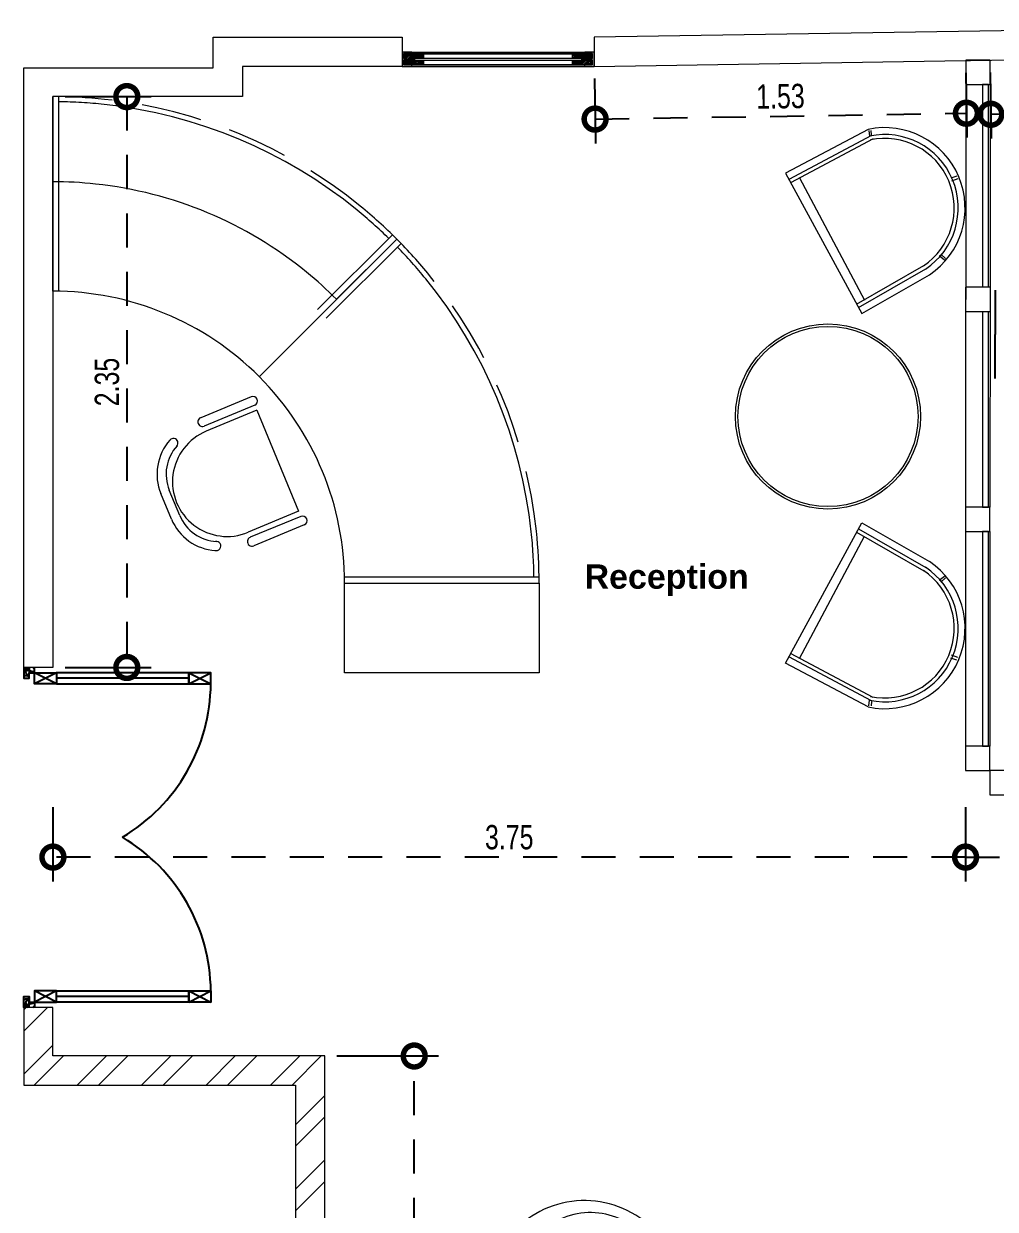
# Model space of a CAD drawing. Header units: metres. Extents: x 0 to 42, y 0 to 29.7.
# Drawn here: x 11.88 to 15.876, y 15.832 to 20.707 of the extents above; entities that cross this region are included whole.
import ezdxf

# ---------------------------------------------------------------- set-up
doc = ezdxf.new("R2010")
doc.units = ezdxf.units.M
doc.header["$MEASUREMENT"] = 0
for name, pattern in [('$ doors$0$$01Col$0$HIDDEN', [0.23, 0.14, -0.09]), ('ACAD_ISO03W100', [30, 12, -18]), ('DASHED2', [0.375, 0.25, -0.125])]:
    doc.linetypes.add(name, pattern=pattern)
for name, color, linetype, lineweight in [('00 FURN', 252, 'Continuous', 5), ('A-AREA-IDEN', 14, 'Continuous', 5), ('A-GLAZ-CURT', 52, 'Continuous', 9), ('A-GLAZ-CWMG', 51, 'Continuous', 9), ('A-WALL', 7, 'Continuous', 13), ('A-Window', 32, 'Continuous', 13), ('Circuits Dimensions', 1, 'Continuous', 5)]:
    doc.layers.add(name, color=color, linetype=linetype, lineweight=lineweight)
doc.layers.add('A-Door', color=152, linetype='Continuous')
doc.styles.add('Arial_B', font='arialbd.ttf', dxfattribs={"height": 103.174603})
doc.styles.add('EN-SCL-DIM', font='swisscl.ttf')
doc.dimstyles.get("Standard").update_dxf_attribs({"dimtxt": 0.1, "dimasz": 0.18, "dimexe": 0.1, "dimexo": 0.05, "dimgap": 0.03, "dimtad": 1, "dimzin": 0, "dimdsep": 46, "dimtxsty": 'EN-SCL-DIM', "dimblk": 'DOTSMALL', "dimcen": 0.09, "dimclrd": 251, "dimclre": 251, "dimclrt": 1, "dimadec": 0, "dimazin": 0, "dimtfac": 1, "dimtofl": 0, "dimtmove": 0, "dimatfit": 3, "dimldrblk": 'DOTSMALL', "dimfxl": 1, "dimtfillclr": 256, "dimtolj": 1, "dimtzin": 0, "dimarcsym": 1})

# ---------------------------------------------------------------- blocks, each defined once
blk = doc.blocks.new('ММГ14')
for p, q in [((-101.1, 1826), (591.3, 1723.6)), ((-126.4, 1784.5), (-132.8, 1741.1)), ((587.7, 1699), (-103.7, 1801.3)), ((-169.4, 1743.9), (-264.5, 1100.9)), ((591.3, 1723.6), (481.6, 981.6)), ((481.6, 981.6), (591.3, 1723.6)), ((-90.7, 1684.3), (571, 1586.4)), ((571, 1586.4), (587.7, 1699)), ((-562.7, 1439.4), (-555.4, 1488.9)), ((-517.4, 1441.6), (-510, 1491)), ((1394.3, 1317.1), (861.5, 789.5)), ((1394.3, 1317.1), (861.5, 789.5)), ((1049.9, 407.7), (1792.9, 510.2)), ((1792.9, 510.2), (1049.9, 407.7)), ((1792.9, 510.2), (1049.9, 407.7)), ((1655.5, 491.2), (1768.3, 506.8)), ((1746.9, -171.4), (1655.5, 491.2)), ((1768.3, 506.8), (1863.8, -185.6)), ((1888.5, -183.2), (1792.9, 510.2)), ((1846.7, -208.1), (1803.3, -214.1)), ((1805.7, -250.7), (1161.8, -339.5)), ((1500, -595.7), (1549.5, -588.9)), ((1497.4, -641), (1546.9, -634.2))]:
    blk.add_line(p, q)
blk.add_circle((0, 0), 550)
for centre, radius, start, end in [((-159.7, 1430.3), 400, 81.584, 171.584), ((-106.6, 1781.5), 20, 81.584, 171.584), ((-213.3, 1447.1), 300, 81.584, 171.584), ((-83.3, 1733.8), 50, 171.584, 261.584), ((223.2, -0.2), 1762.6, 48.3624, 77.9455), ((223.1, -0.4), 1737.8, 48.4173, 77.8906), ((219.4, -7.8), 1630.9, 48.7521, 77.5558), ((-167, 1380.9), 400, 171.584, 261.584), ((-220.6, 1397.7), 300, 171.584, 261.584), ((65.6, 159), 1762.6, 11.4925, 41.0756), ((65.4, 158.9), 1737.8, 11.5474, 41.0207), ((58, 155.2), 1630.9, 11.8822, 40.6859), ((-90.2, 2269.5), 1291.4, 263.986, 279.7748), ((264.8, 47.4), 959.1, 76.9357, 98.1368), ((257.8, 67.3), 941.4, 50.1103, 76.2517), ((133.4, 193), 941.4, 13.1863, 39.3277), ((113.6, 200.1), 959.1, 351.3012, 12.5023), ((2332.1, -176.7), 1291.4, 169.6633, 185.452), ((1492.3, -237.9), 400, 277.8541, 7.8541), ((1796.5, -164.6), 50, 187.8541, 277.8541), ((1844, -188.3), 20, 277.8541, 7.8541), ((1508.5, -291.7), 300, 277.8541, 7.8541), ((1442.8, -244.7), 400, 187.8541, 277.8541), ((1459, -298.5), 300, 187.8541, 277.8541)]:
    blk.add_arc(centre, radius, start, end)
blk = doc.blocks.new('Rectangular Mullion - 50-790904-GROUND')
at = {"layer": 'A-GLAZ-CWMG', "lineweight": 20}
for p, q in [((0, 50), (-100, 50)), ((-100, 50), (-100, -50)), ((-100, -50), (0, -50))]:
    blk.add_line(p, q, dxfattribs=at)
blk = doc.blocks.new('System Panel - Glazed-790900-GROUND')
at = {"layer": 'A-GLAZ-CURT', "lineweight": 13}
for p, q in [((441.7, -19.1), (-441.7, -19.1)), ((-441.7, -19.1), (-441.7, -44.4)), ((-441.7, -44.4), (441.7, -44.4)), ((441.7, -44.4), (441.7, -19.1))]:
    blk.add_line(p, q, dxfattribs=at)
blk = doc.blocks.new('Rectangular Mullion - 50-790746-GROUND')
at = {"layer": 'A-GLAZ-CWMG'}
for p, q in [((22350, 11773.3), (22350, 10890)), ((22450, 11773.3), (22450, 10890))]:
    blk.add_line(p, q, dxfattribs=at)
blk = doc.blocks.new('Rectangular Mullion - 50-790899-GROUND')
at = {"layer": 'A-GLAZ-CWMG', "lineweight": 20}
for p, q in [((-50, 50), (50, 50)), ((-50, -50), (-50, 50)), ((50, 50), (50, -50)), ((50, -50), (-50, -50))]:
    blk.add_line(p, q, dxfattribs=at)
blk = doc.blocks.new('_DotSmall')
at = {"color": 0, "linetype": 'ByBlock', "const_width": 0.5}
blk.add_lwpolyline([(-0.0625, 0, 1), (0.0625, 0, 1)], format="xyb", close=True, dxfattribs=at)
blk = doc.blocks.new('*D22')
at = {"layer": 'Circuits Dimensions', "color": 251, "lineweight": -2, "transparency": 16777216}
for p, q in [((15.7542, 17.4862), (15.7542, 17.1804)), ((17.7515, 17.4862), (17.7515, 17.1804))]:
    blk.add_line(p, q, dxfattribs=at)
at = {"layer": 'Circuits Dimensions', "color": 251, "linetype": '$ doors$0$$01Col$0$HIDDEN', "lineweight": -2, "transparency": 16777216}
blk.add_line((15.7542, 17.2804), (17.7515, 17.2804), dxfattribs=at)
at = {"layer": 'Defpoints', "color": 0, "transparency": 16777216}
for p in [(15.7542, 17.5362), (17.7515, 17.5362), (17.7515, 17.2804)]:
    blk.add_point(p, dxfattribs=at)
at = {"layer": 'Circuits Dimensions', "color": 251, "lineweight": -2, "transparency": 16777216, "xscale": 0.18, "yscale": 0.18, "zscale": 0.18, "rotation": 180}
blk.add_blockref('_DotSmall', (15.7542, 17.2804), dxfattribs=at)
at = {"layer": 'Circuits Dimensions', "color": 251, "lineweight": -2, "transparency": 16777216, "xscale": 0.18, "yscale": 0.18, "zscale": 0.18}
blk.add_blockref('_DotSmall', (17.7515, 17.2804), dxfattribs=at)
at = {"layer": 'Circuits Dimensions', "color": 1, "transparency": 16777216, "insert": (16.7529, 17.3616), "char_height": 0.1, "attachment_point": 5, "style": 'EN-SCL-DIM'}
blk.add_mtext('\\A1;2.00', dxfattribs=at)
blk = doc.blocks.new('*D23')
at = {"layer": 'Circuits Dimensions', "color": 251, "lineweight": -2, "transparency": 16777216}
for p, q in [((13.1682, 16.4626), (13.5862, 16.4626)), ((13.1682, 12.3789), (13.5862, 12.3789))]:
    blk.add_line(p, q, dxfattribs=at)
at = {"layer": 'Circuits Dimensions', "color": 251, "linetype": '$ doors$0$$01Col$0$HIDDEN', "lineweight": -2, "transparency": 16777216}
blk.add_line((13.4862, 12.3789), (13.4862, 16.4626), dxfattribs=at)
at = {"layer": 'Defpoints', "color": 0, "transparency": 16777216}
for p in [(13.1182, 16.4626), (13.4862, 16.4626), (13.1182, 12.3789)]:
    blk.add_point(p, dxfattribs=at)
at = {"layer": 'Circuits Dimensions', "color": 251, "lineweight": -2, "transparency": 16777216, "xscale": 0.18, "yscale": 0.18, "zscale": 0.18}
for p, rotation in [((13.4862, 16.4626), 90), ((13.4862, 12.3789), 270)]:
    blk.add_blockref('_DotSmall', p, dxfattribs=dict(at, rotation=rotation))
at = {"layer": 'Circuits Dimensions', "color": 1, "transparency": 16777216, "insert": (13.405, 14.4208), "char_height": 0.1, "attachment_point": 5, "rotation": 90, "style": 'EN-SCL-DIM'}
blk.add_mtext('\\A1;4.08', dxfattribs=at)
blk = doc.blocks.new('*D24')
at = {"layer": 'Circuits Dimensions', "color": 251, "lineweight": -2, "transparency": 16777216}
for p, q in [((12.05, 20.4073), (12.404, 20.4073)), ((12.05, 18.0602), (12.404, 18.0602))]:
    blk.add_line(p, q, dxfattribs=at)
at = {"layer": 'Circuits Dimensions', "color": 251, "linetype": '$ doors$0$$01Col$0$HIDDEN', "lineweight": -2, "transparency": 16777216}
blk.add_line((12.304, 20.4073), (12.304, 18.0602), dxfattribs=at)
at = {"layer": 'Defpoints', "color": 0, "transparency": 16777216}
for p in [(12, 20.4073), (12, 18.0602), (12.304, 18.0602)]:
    blk.add_point(p, dxfattribs=at)
at = {"layer": 'Circuits Dimensions', "color": 251, "lineweight": -2, "transparency": 16777216, "xscale": 0.18, "yscale": 0.18, "zscale": 0.18}
for p, rotation in [((12.304, 20.4073), 90), ((12.304, 18.0602), 270)]:
    blk.add_blockref('_DotSmall', p, dxfattribs=dict(at, rotation=rotation))
at = {"layer": 'Circuits Dimensions', "color": 1, "transparency": 16777216, "insert": (12.2227, 19.2337), "char_height": 0.1, "attachment_point": 5, "rotation": 90, "style": 'EN-SCL-DIM'}
blk.add_mtext('\\A1;2.35', dxfattribs=at)
blk = doc.blocks.new('*D25')
at = {"layer": 'Circuits Dimensions', "color": 251, "lineweight": -2, "transparency": 16777216}
for p, q in [((14.2277, 20.4815), (14.2318, 20.2149)), ((15.755, 20.5055), (15.7592, 20.2389))]:
    blk.add_line(p, q, dxfattribs=at)
at = {"layer": 'Circuits Dimensions', "color": 251, "linetype": '$ doors$0$$01Col$0$HIDDEN', "lineweight": -2, "transparency": 16777216}
blk.add_line((14.2303, 20.3149), (15.7576, 20.3389), dxfattribs=at)
at = {"layer": 'Defpoints', "color": 0, "transparency": 16777216}
for p in [(14.2269, 20.5315), (15.7542, 20.5555), (15.7576, 20.3389)]:
    blk.add_point(p, dxfattribs=at)
at = {"layer": 'Circuits Dimensions', "color": 251, "lineweight": -2, "transparency": 16777216, "xscale": 0.18, "yscale": 0.18, "zscale": 0.18}
for p, rotation in [((15.7576, 20.3389), 0.8999746206158148), ((14.2303, 20.3149), 180.8999746206158)]:
    blk.add_blockref('_DotSmall', p, dxfattribs=dict(at, rotation=rotation))
at = {"layer": 'Circuits Dimensions', "color": 1, "transparency": 16777216, "insert": (14.9927, 20.4081), "char_height": 0.1, "attachment_point": 5, "rotation": 0.9, "style": 'EN-SCL-DIM'}
blk.add_mtext('\\A1;1.53', dxfattribs=at)
blk = doc.blocks.new('*D26')
at = {"layer": 'Circuits Dimensions', "color": 251, "lineweight": -2, "transparency": 16777216}
for p, q in [((12, 17.4862), (12, 17.1804)), ((15.7542, 17.4862), (15.7542, 17.1804))]:
    blk.add_line(p, q, dxfattribs=at)
at = {"layer": 'Circuits Dimensions', "color": 251, "linetype": '$ doors$0$$01Col$0$HIDDEN', "lineweight": -2, "transparency": 16777216}
blk.add_line((15.7542, 17.2804), (12, 17.2804), dxfattribs=at)
at = {"layer": 'Defpoints', "color": 0, "transparency": 16777216}
for p in [(12, 17.5362), (15.7542, 17.5362), (12, 17.2804)]:
    blk.add_point(p, dxfattribs=at)
at = {"layer": 'Circuits Dimensions', "color": 251, "lineweight": -2, "transparency": 16777216, "xscale": 0.18, "yscale": 0.18, "zscale": 0.18, "rotation": 180}
blk.add_blockref('_DotSmall', (12, 17.2804), dxfattribs=at)
at = {"layer": 'Circuits Dimensions', "color": 251, "lineweight": -2, "transparency": 16777216, "xscale": 0.18, "yscale": 0.18, "zscale": 0.18}
blk.add_blockref('_DotSmall', (15.7542, 17.2804), dxfattribs=at)
at = {"layer": 'Circuits Dimensions', "color": 1, "transparency": 16777216, "insert": (13.8771, 17.3617), "char_height": 0.1, "attachment_point": 5, "style": 'EN-SCL-DIM'}
blk.add_mtext('\\A1;3.75', dxfattribs=at)
blk = doc.blocks.new('*D33')
at = {"layer": 'Circuits Dimensions', "color": 251, "lineweight": -2, "transparency": 16777216}
for p, q in [((17.7521, 20.5366), (17.7563, 20.2642)), ((15.8554, 20.5071), (15.8597, 20.2346))]:
    blk.add_line(p, q, dxfattribs=at)
at = {"layer": 'Circuits Dimensions', "color": 251, "linetype": '$ doors$0$$01Col$0$HIDDEN', "lineweight": -2, "transparency": 16777216}
blk.add_line((15.8581, 20.3346), (17.7548, 20.3642), dxfattribs=at)
at = {"layer": 'Defpoints', "color": 0, "transparency": 16777216}
for p in [(17.7513, 20.5866), (15.8547, 20.5571), (17.7548, 20.3642)]:
    blk.add_point(p, dxfattribs=at)
at = {"layer": 'Circuits Dimensions', "color": 251, "lineweight": -2, "transparency": 16777216, "xscale": 0.18, "yscale": 0.18, "zscale": 0.18}
for p, rotation in [((15.8581, 20.3346), 180.8934666556647), ((17.7548, 20.3642), 0.8934666556646667)]:
    blk.add_blockref('_DotSmall', p, dxfattribs=dict(at, rotation=rotation))
at = {"layer": 'Circuits Dimensions', "color": 1, "transparency": 16777216, "insert": (16.8052, 20.4306), "char_height": 0.1, "attachment_point": 5, "rotation": 0.8935, "style": 'EN-SCL-DIM'}
blk.add_mtext('\\A1;1.90', dxfattribs=at)

msp = doc.modelspace()

# ---------------------------------------------------------------- hatches: boundary and pattern name
at = {"layer": 'A-WALL', "true_color": 0x636466}
h = msp.add_hatch(dxfattribs=at)
h.set_pattern_fill('ANSI32', color=251, scale=0.5)
h.paths.add_polyline_path([(20.848, 18.3843), (20.7076, 18.3843), (20.7076, 17.9657), (20.848, 17.9657)])
h.paths.add_polyline_path([(20.848, 16.0683), (20.7076, 16.0683), (20.7076, 15.6686), (20.848, 15.6686)], flags=17)
h.paths.add_polyline_path([(20.848, 13.7807), (20.7076, 13.7807), (20.7076, 12.3087), (20.848, 12.3087)], flags=17)
h.paths.add_polyline_path([(20.848, 10.4208), (20.7076, 10.4208), (20.7076, 10.017), (20.848, 10.017)], flags=17)
h.paths.add_polyline_path([(20.848, 8.1737), (12.2701, 8.1737), (12.2701, 12.3789), (13.1182, 12.3789), (13.1182, 16.4626), (12, 16.4626), (12, 16.6625), (11.8798, 16.6625), (11.8798, 16.3424), (12.998, 16.3424), (12.998, 12.4978), (12.1499, 12.4978), (12.1499, 8.0548), (20.848, 8.0548)])

# ---------------------------------------------------------------- linework, layer by layer
at = {"layer": '00 FURN', "linetype": 'Continuous'}
for p, q in [((12, 20.0573), (12, 20.4073)), ((12, 19.6073), (12, 20.4073)), ((13.4142, 19.8215), (12.8485, 19.2558)), ((13.4142, 19.8215), (12.8485, 19.2558)), ((13.1667, 19.574), (13.4142, 19.8215)), ((12.8156, 19.1732), (12.6078, 19.0871)), ((12.83, 19.1386), (12.6221, 19.0525)), ((12.8386, 19.1178), (12.6307, 19.0317)), ((12.8386, 19.1178), (13.0108, 18.7021)), ((12.4875, 18.6702), (12.4441, 18.775)), ((12.5221, 18.6846), (12.4787, 18.7894)), ((13.0108, 18.7021), (12.8029, 18.6159)), ((13.0194, 18.6813), (12.8115, 18.5952)), ((13.0338, 18.6466), (12.8259, 18.5605)), ((13.2, 18.4073), (14, 18.4073)), ((13.2, 18.0386), (13.2, 18.4073)), ((13.2, 18.4073), (14, 18.4073)), ((14, 18.4073), (14, 18.0386)), ((14, 18.0386), (13.2, 18.0386))]:
    msp.add_line(p, q, dxfattribs=at)
at = {"layer": '00 FURN', "linetype": 'ACAD_ISO03W100'}
for p, q in [((12.025, 19.6073), (12.025, 20.4073)), ((13.3965, 19.8391), (13.0888, 19.5314)), ((13.4319, 19.8038), (13.1242, 19.4961)), ((13.2, 18.4323), (14, 18.4323))]:
    msp.add_line(p, q, dxfattribs=at)
at = {"layer": '00 FURN'}
for p, q in [((15.3667, 20.2476), (15.027, 20.0671)), ((15.3743, 20.2333), (15.0346, 20.0528)), ((15.3556, 20.2675), (15.3591, 20.2449)), ((15.3669, 20.2499), (15.3659, 20.2686)), ((15.0137, 20.0922), (15.3279, 19.5152)), ((15.7186, 20.0796), (15.6935, 20.0717)), ((15.723, 20.0686), (15.6958, 20.0595)), ((15.6675, 19.7355), (15.646, 19.752)), ((15.6525, 19.7589), (15.6721, 19.7413)), ((15.3057, 19.5538), (15.583, 19.7132)), ((15.3138, 19.5397), (15.5911, 19.6991)), ((15.0137, 18.0781), (15.3279, 18.6551)), ((15.3138, 18.6306), (15.5911, 18.4712)), ((15.3057, 18.6165), (15.583, 18.4571)), ((15.6675, 18.4348), (15.646, 18.4183)), ((15.6525, 18.4114), (15.6721, 18.429)), ((15.3667, 17.9227), (15.027, 18.1032)), ((15.3743, 17.937), (15.0346, 18.1175)), ((15.7186, 18.0907), (15.6935, 18.0986)), ((15.723, 18.1017), (15.6958, 18.1108)), ((15.3556, 17.9028), (15.3591, 17.9254)), ((15.3669, 17.9204), (15.3659, 17.9017))]:
    msp.add_line(p, q, dxfattribs=at)
at = {"layer": '00 FURN', "linetype": 'ByBlock', "lineweight": -2}
for p in [(15.8765, 19.6111), (15.8765, 19.2482)]:
    msp.add_line(p, (15.8765, 19.4296), dxfattribs=at)
at = {"layer": '00 FURN'}
for points in [[(15.3534, 20.2726), (15.0137, 20.0922)], [(15.0706, 20.0731), (15.3387, 19.5708)], [(15.3279, 19.5152), (15.6052, 19.6745)], [(15.3279, 18.6551), (15.6052, 18.4958)], [(15.0706, 18.0972), (15.3387, 18.5995)], [(15.3534, 17.8977), (15.0137, 18.0781)]]:
    msp.add_lwpolyline(points, dxfattribs=at)
for radius in [0.3805, 0.3705]:
    msp.add_circle((15.1883, 19.092), radius, dxfattribs=at)
at = {"layer": '00 FURN', "linetype": 'Continuous'}
for centre, radius, start, end in [((12, 18.4073), 2, 83.8921, 90), ((12, 18.4073), 2, 83.8921, 90), ((12, 18.4073), 1.65, 83.8921, 90), ((12, 18.4073), 1.65, 50.7868, 83.8921), ((12, 18.4073), 2, 45, 50.7868), ((12, 18.4073), 2, 45, 50.7868), ((12, 18.4073), 2, 39.2132, 45), ((12, 18.4073), 1.65, 45, 50.7868), ((12, 18.4073), 1.2, 45, 90), ((12, 18.4073), 1.2, 0, 45), ((12.8228, 19.1559), 0.0187, 292.5, 112.5), ((12.6149, 19.0698), 0.0187, 112.5, 292.5), ((12.7168, 18.8238), 0.225, 112.5, 292.5), ((12.6381, 18.8554), 0.21, 138.4404, 202.5), ((12.6381, 18.8554), 0.1725, 137.6266, 202.5039), ((12.4958, 18.9832), 0.0187, 316.8551, 142.1635), ((12.6815, 18.7506), 0.1725, 202.5003, 267.3699), ((13.0266, 18.6639), 0.0188, 292.5037, 112.4963), ((12.6815, 18.7506), 0.21, 202.5, 266.5266), ((12.6715, 18.5596), 0.0192, 254.0293, 98.7465), ((12.8187, 18.5778), 0.0188, 112.4963, 292.5037), ((12, 18.4073), 2, 0, 6.1079)]:
    msp.add_arc(centre, radius, start, end, dxfattribs=at)
at = {"layer": '00 FURN', "linetype": 'ACAD_ISO03W100'}
for start, end in [(83.8921, 89.2762), (50.7868, 83.8921), (45.7238, 50.7868), (39.2132, 44.2762), (6.1079, 39.2132), (0.7238, 6.1079)]:
    msp.add_arc((12, 18.4073), 1.979, start, end, dxfattribs=at)
at = {"layer": '00 FURN', "linetype": 'DASHED2'}
for start, end in [(50.7868, 83.8921), (50.7868, 83.8921), (6.1079, 39.2132)]:
    msp.add_arc((12, 18.4073), 2, start, end, dxfattribs=at)
at = {"layer": '00 FURN'}
for centre, radius, start, end in [((15.4218, 19.9494), 0.3304, 303.7107, 101.9556), ((15.4218, 19.9494), 0.3021, 303.7107, 101.9556), ((15.4218, 19.9494), 0.2859, 303.7107, 101.9556), ((15.4218, 18.2209), 0.3304, 258.0444, 56.2893), ((15.4218, 18.2209), 0.3021, 258.0444, 56.2893), ((15.4218, 18.2209), 0.2859, 258.0444, 56.2893)]:
    msp.add_arc(centre, radius, start, end, dxfattribs=at)
at = {"layer": 'A-Door', "linetype": 'Continuous'}
for p, q in [((12.0149, 17.9927), (11.9244, 18.0386)), ((12.0149, 18.0386), (11.9244, 17.9927)), ((12.5591, 18.0386), (12.6496, 17.9927)), ((12.5591, 18.0156), (12.0149, 18.0156)), ((12.0149, 16.73), (11.9244, 16.6841)), ((12.0149, 16.6841), (11.9244, 16.73)), ((12.5591, 16.6841), (12.6496, 16.73)), ((12.5591, 16.7071), (12.0149, 16.7071))]:
    msp.add_line(p, q, dxfattribs=at)
for points in [[(11.9244, 18.0426), (11.923, 18.0426), (11.9217, 18.0426), (11.9203, 18.0426), (11.9176, 18.0426), (11.9163, 18.0426), (11.9149, 18.044), (11.9136, 18.044), (11.9122, 18.044), (11.9109, 18.044), (11.9095, 18.0453), (11.9082, 18.0453), (11.9068, 18.0453), (11.9055, 18.0453), (11.9055, 18.0467), (11.9041, 18.0467), (11.9028, 18.0467), (11.9014, 18.048), (11.9001, 18.048), (11.8987, 18.048), (11.8987, 18.0494), (11.8974, 18.0494), (11.896, 18.0494), (11.896, 18.0507), (11.8947, 18.0507), (11.8933, 18.0521), (11.892, 18.0521), (11.8906, 18.0534), (11.8893, 18.0548), (11.8879, 18.0548), (11.8866, 18.0561), (11.8852, 18.0561), (11.8825, 18.0589), (11.8798, 18.0602), (11.8812, 18.0575), (11.8825, 18.0548), (11.8825, 18.0534), (11.8825, 18.0521), (11.8839, 18.0507), (11.8839, 18.0494), (11.8839, 18.048), (11.8852, 18.0467), (11.8852, 18.0453), (11.8866, 18.044), (11.8866, 18.0426), (11.8866, 18.0413), (11.8879, 18.0399), (11.8879, 18.0386), (11.8893, 18.0372), (11.8893, 18.0359), (11.8906, 18.0359), (11.8906, 18.0345), (11.892, 18.0332), (11.892, 18.0318), (11.8933, 18.0318), (11.8933, 18.0305), (11.8947, 18.0291), (11.896, 18.0278), (11.896, 18.0264), (11.8974, 18.0251), (11.8987, 18.0251), (11.8987, 18.0237), (11.9001, 18.0224), (11.9014, 18.021), (11.9028, 18.021)], [(11.9028, 18.0602), (11.9028, 18.0575), (11.9028, 18.0561), (11.9028, 18.0534), (11.9028, 18.0521), (11.9028, 18.0507), (11.9028, 18.0494), (11.9028, 18.048), (11.9028, 18.0467), (11.9028, 18.0453), (11.9028, 18.044), (11.9028, 18.0426), (11.9028, 18.0413), (11.9028, 18.0399), (11.9028, 18.0386), (11.9014, 18.0372), (11.9014, 18.0359), (11.9014, 18.0345), (11.9014, 18.0332), (11.9001, 18.0332), (11.9001, 18.0318), (11.9001, 18.0305), (11.8987, 18.0291), (11.8987, 18.0278), (11.8974, 18.0278), (11.896, 18.0278), (11.896, 18.0264), (11.8947, 18.0264), (11.8933, 18.0264), (11.892, 18.0264), (11.8906, 18.0264), (11.8893, 18.0264), (11.8879, 18.0264), (11.8866, 18.0264), (11.8852, 18.0264), (11.8839, 18.0264), (11.8825, 18.0264), (11.8825, 18.0278), (11.8798, 18.0278)], [(11.8933, 18.0602), (11.8933, 18.0589), (11.8947, 18.0575), (11.8947, 18.0561), (11.8947, 18.0548), (11.8947, 18.0534), (11.8947, 18.0521), (11.8947, 18.0507), (11.8947, 18.0494), (11.8947, 18.048), (11.8933, 18.048), (11.8933, 18.0467), (11.892, 18.0467), (11.8906, 18.0467), (11.8893, 18.0467), (11.8879, 18.0467), (11.8866, 18.0467), (11.8852, 18.0467), (11.8839, 18.0467), (11.8825, 18.0467), (11.8798, 18.048)], [(11.8798, 18.0602), (11.8798, 18.0156), (11.9028, 18.0156), (11.9028, 18.0386), (11.9244, 18.0386), (11.9244, 18.0602)], [(11.919, 18.0602), (11.9203, 18.0589), (11.9203, 18.0575), (11.9217, 18.0575), (11.9217, 18.0561), (11.923, 18.0548), (11.9244, 18.0534)], [(12.5591, 18.0386), (12.5591, 17.9927), (12.6496, 18.0386)], [(12.5591, 17.9927), (12.6496, 17.9927), (12.6496, 18.0386), (12.5591, 18.0386)], [(12.5591, 16.6841), (12.5591, 16.73), (12.6496, 16.6841)], [(12.5591, 16.73), (12.6496, 16.73), (12.6496, 16.6841), (12.5591, 16.6841)], [(11.8798, 16.6625), (11.8798, 16.7071), (11.9028, 16.7071), (11.9028, 16.6841), (11.9244, 16.6841), (11.9244, 16.6625)], [(11.9244, 16.6801), (11.9217, 16.6801), (11.919, 16.6801), (11.9163, 16.6787), (11.9149, 16.6787), (11.9136, 16.6787), (11.9122, 16.6787), (11.9109, 16.6774), (11.9095, 16.6774), (11.9082, 16.6774), (11.9068, 16.6774), (11.9055, 16.676), (11.9041, 16.676), (11.9028, 16.6747), (11.9014, 16.6747), (11.9001, 16.6747), (11.8987, 16.6733), (11.8974, 16.6733), (11.896, 16.672), (11.8947, 16.672), (11.8933, 16.6706), (11.892, 16.6693), (11.8906, 16.6693), (11.8893, 16.6679), (11.8879, 16.6679), (11.8852, 16.6652), (11.8825, 16.6639), (11.8798, 16.6625), (11.8812, 16.6652), (11.8825, 16.6679), (11.8825, 16.6706), (11.8839, 16.6733), (11.8852, 16.6747), (11.8852, 16.676), (11.8852, 16.6774), (11.8866, 16.6787), (11.8866, 16.6801), (11.8879, 16.6814), (11.8879, 16.6828), (11.8893, 16.6841), (11.8893, 16.6855), (11.8906, 16.6868), (11.8906, 16.6882), (11.892, 16.6882), (11.892, 16.6895), (11.8933, 16.6909), (11.8933, 16.6922), (11.8947, 16.6936), (11.896, 16.6949), (11.896, 16.6963), (11.8974, 16.6963), (11.8987, 16.6976), (11.8987, 16.699), (11.9001, 16.7003), (11.9014, 16.7003), (11.9028, 16.7017)], [(11.9028, 16.6625), (11.9028, 16.6652), (11.9028, 16.6666), (11.9028, 16.6679), (11.9028, 16.6706), (11.9028, 16.672), (11.9028, 16.6733), (11.9028, 16.6747), (11.9028, 16.676), (11.9028, 16.6774), (11.9028, 16.6787), (11.9028, 16.6801), (11.9028, 16.6814), (11.9028, 16.6828), (11.9028, 16.6841), (11.9028, 16.6855), (11.9014, 16.6868), (11.9014, 16.6882), (11.9014, 16.6895), (11.9001, 16.6909), (11.9001, 16.6922), (11.8987, 16.6922), (11.8987, 16.6936), (11.8974, 16.6949), (11.896, 16.6949), (11.896, 16.6963), (11.8947, 16.6963), (11.8933, 16.6963), (11.892, 16.6963), (11.8906, 16.6963), (11.8893, 16.6963), (11.8879, 16.6963), (11.8866, 16.6963), (11.8852, 16.6963), (11.8839, 16.6949), (11.8825, 16.6949), (11.8798, 16.6949)], [(11.8933, 16.6625), (11.8947, 16.6639), (11.8947, 16.6652), (11.8947, 16.6666), (11.8947, 16.6679), (11.8947, 16.6693), (11.8947, 16.6706), (11.8947, 16.672), (11.8947, 16.6733), (11.8947, 16.6747), (11.8933, 16.6747), (11.8933, 16.676), (11.892, 16.676), (11.8906, 16.676), (11.8893, 16.676), (11.8879, 16.676), (11.8866, 16.676), (11.8852, 16.676), (11.8839, 16.676), (11.8825, 16.676), (11.8798, 16.6747)], [(11.919, 16.6625), (11.9203, 16.6639), (11.9203, 16.6652), (11.9217, 16.6652), (11.9217, 16.6666), (11.923, 16.6666), (11.9244, 16.6679), (11.9244, 16.6693)]]:
    msp.add_lwpolyline(points, dxfattribs=at)
for points in [[(12.0149, 18.0386), (12.0149, 17.9927), (11.9244, 17.9927), (11.9244, 18.0386)], [(12.0149, 18.0386), (12.0149, 17.9927), (12.5591, 17.9927), (12.5591, 18.0386)], [(12.0149, 16.6841), (12.0149, 16.73), (11.9244, 16.73), (11.9244, 16.6841)], [(12.0149, 16.6841), (12.0149, 16.73), (12.5591, 16.73), (12.5591, 16.6841)]]:
    msp.add_lwpolyline(points, close=True, dxfattribs=at)
for points in [[(12.2857, 17.3625), (12.5093, 17.4946), (12.6473, 17.7342), (12.6495, 17.9939)], [(12.6495, 16.7302), (12.6473, 16.99), (12.5092, 17.2296), (12.2856, 17.3617)]]:
    msp.add_open_spline(points, degree=3, dxfattribs=at)
at = {"layer": 'A-GLAZ-CURT', "lineweight": 13}
for p, q in [((15.8491, 20.4571), (15.8237, 20.4571)), ((15.8237, 20.4571), (15.8237, 19.6237)), ((15.8491, 19.6237), (15.8491, 20.4571)), ((15.8233, 19.5237), (15.8233, 18.7195)), ((15.8487, 18.7195), (15.8487, 19.5237)), ((15.8233, 18.7195), (15.8487, 18.7195))]:
    msp.add_line(p, q, dxfattribs=at)
at = {"layer": 'A-GLAZ-CWMG'}
for p, q in [((15.7547, 20.4571), (15.7547, 19.5737)), ((15.8547, 20.4571), (15.8547, 19.6237)), ((15.7542, 19.6029), (15.7542, 18.7195)), ((15.8547, 19.6237), (15.8542, 18.7195))]:
    msp.add_line(p, q, dxfattribs=at)
at = {"layer": 'A-GLAZ-CWMG', "lineweight": 20, "extrusion": (0, 0, -1)}
for p, q in [((15.8542, 19.6237), (15.7542, 19.6237)), ((15.7542, 19.6237), (15.7542, 19.5237)), ((15.7542, 19.5237), (15.8542, 19.5237))]:
    msp.add_line(p, q, dxfattribs=at)
at = {"layer": 'A-WALL'}
msp.add_lwpolyline([(20.848, 20.7071), (17.7515, 20.7071), (14.2269, 20.6517), (14.2269, 20.5315), (15.7542, 20.5555), (15.7542, 20.5558), (15.7743, 20.5558), (17.7515, 20.5869), (17.8015, 20.5869), (20.5482, 20.5869), (20.5482, 20.2817), (20.848, 20.2817)], close=True, dxfattribs=at)
for points in [[(11.8798, 20.5261), (12.659, 20.5261), (12.659, 20.6517), (13.4369, 20.6517), (13.4369, 20.5315), (12.7792, 20.5315), (12.7792, 20.4073), (12, 20.4073), (12, 18.0602), (11.8798, 18.0602), (11.8798, 20.5261)], [(20.848, 8.0548), (20.848, 8.1737), (12.2701, 8.1737), (12.2701, 12.3789), (13.1182, 12.3789), (13.1182, 16.4626), (12, 16.4626), (12, 16.6625), (11.8798, 16.6625), (11.8798, 16.3424), (12.998, 16.3424), (12.998, 12.4978), (12.1499, 12.4978), (12.1499, 8.0548), (20.848, 8.0548)]]:
    msp.add_lwpolyline(points, dxfattribs=at)
at = {"layer": 'A-Window', "linetype": 'Continuous'}
for p, q in [((13.4841, 20.5815), (13.445, 20.5409)), ((13.4598, 20.5815), (13.445, 20.5666)), ((13.4531, 20.5815), (13.445, 20.5734)), ((13.4477, 20.5815), (13.445, 20.5788)), ((13.4909, 20.5815), (13.449, 20.5396)), ((13.4652, 20.5815), (13.449, 20.5653)), ((13.4787, 20.5815), (13.4544, 20.5572)), ((13.499, 20.5815), (13.4558, 20.5396)), ((13.5044, 20.5815), (13.4882, 20.5653)), ((13.5111, 20.5815), (13.4949, 20.5653)), ((13.5165, 20.5815), (13.5003, 20.5653)), ((13.5233, 20.5815), (13.5071, 20.5653)), ((13.5246, 20.5774), (13.5138, 20.5653)), ((13.5246, 20.572), (13.5192, 20.5653)), ((14.1499, 20.5815), (14.1377, 20.572)), ((14.1418, 20.5815), (14.1377, 20.5774)), ((14.1553, 20.5815), (14.1391, 20.5653)), ((14.162, 20.5815), (14.1458, 20.5653)), ((14.1688, 20.5815), (14.1512, 20.5653)), ((14.1742, 20.5815), (14.158, 20.5653)), ((14.2053, 20.5815), (14.1634, 20.5396)), ((14.1809, 20.5815), (14.1647, 20.5653)), ((14.212, 20.5815), (14.1688, 20.5396)), ((14.1864, 20.5815), (14.1701, 20.5653)), ((14.2188, 20.5815), (14.1755, 20.5396)), ((14.1931, 20.5815), (14.1769, 20.5653)), ((14.1999, 20.5815), (14.1782, 20.5599)), ((13.4517, 20.5558), (13.445, 20.5477)), ((13.4463, 20.5558), (13.445, 20.5545)), ((13.4855, 20.5626), (13.4625, 20.5396)), ((13.4855, 20.5558), (13.4679, 20.5396)), ((13.4909, 20.5558), (13.4747, 20.5396)), ((13.4976, 20.5558), (13.4814, 20.5396)), ((13.503, 20.5558), (13.4868, 20.5396)), ((13.5098, 20.5558), (13.4936, 20.5396)), ((13.5152, 20.5558), (13.499, 20.5396)), ((13.5219, 20.5558), (13.5057, 20.5396)), ((13.5246, 20.5518), (13.5125, 20.5396)), ((13.5246, 20.545), (13.5179, 20.5396)), ((14.1539, 20.5558), (14.1377, 20.5396)), ((14.1485, 20.5558), (14.1377, 20.5463)), ((14.1418, 20.5558), (14.1377, 20.5531)), ((14.1607, 20.5558), (14.1445, 20.5396)), ((14.1674, 20.5558), (14.1512, 20.5396)), ((14.1728, 20.5558), (14.1566, 20.5396)), ((14.1877, 20.5315), (14.1877, 20.5382)), ((14.208, 20.5585), (14.1891, 20.5396)), ((14.212, 20.5558), (14.1958, 20.5396)), ((14.2188, 20.5558), (14.2026, 20.5396)), ((14.2188, 20.5504), (14.208, 20.5396)), ((14.2188, 20.5436), (14.2147, 20.5396)), ((14.2188, 20.5707), (14.2161, 20.5653))]:
    msp.add_line(p, q, dxfattribs=at)
for points in [[(13.476, 20.5896), (13.4369, 20.5896), (13.4369, 20.5315), (13.476, 20.5315), (13.476, 20.5382)], [(13.5246, 20.5396), (13.445, 20.5396), (13.445, 20.5558), (13.4544, 20.5558), (13.4544, 20.5653), (13.472, 20.5815)], [(13.5246, 20.5815), (13.445, 20.5815), (13.445, 20.5653), (13.4544, 20.5653)], [(13.476, 20.5315), (14.1877, 20.5315), (14.2269, 20.5315), (14.2269, 20.5896), (14.1877, 20.5896)], [(13.476, 20.5842), (13.476, 20.5896), (14.1877, 20.5896), (14.1877, 20.5842)], [(14.1377, 20.5558), (13.5246, 20.5558), (13.5246, 20.5396), (14.1377, 20.5396), (14.2188, 20.5396), (14.2188, 20.5558), (14.208, 20.5558), (14.208, 20.5653), (14.2188, 20.5653), (14.2188, 20.5815), (14.1377, 20.5815), (13.5246, 20.5815), (13.5246, 20.5653), (14.1377, 20.5653)], [(14.1377, 20.5396), (14.1377, 20.5558), (14.1782, 20.5558), (14.1782, 20.5653), (14.1377, 20.5653), (14.1377, 20.5815)], [(14.2188, 20.5761), (14.208, 20.5653), (14.1837, 20.5396)], [(13.5246, 20.5558), (13.4855, 20.5558), (13.4855, 20.5653), (13.5246, 20.5653)]]:
    msp.add_lwpolyline(points, dxfattribs=at)
for points in [[(13.4423, 20.5842), (13.4423, 20.5639), (13.4531, 20.5639), (13.4531, 20.5572), (13.4423, 20.5572), (13.4423, 20.5382), (13.476, 20.5382), (14.1877, 20.5382), (14.2201, 20.5382), (14.2201, 20.5572), (14.2107, 20.5572), (14.2107, 20.5639), (14.2201, 20.5639), (14.2201, 20.5842), (14.1877, 20.5842), (13.476, 20.5842)], [(14.1755, 20.5639), (13.4868, 20.5639), (13.4868, 20.5572), (14.1755, 20.5572)]]:
    msp.add_lwpolyline(points, close=True, dxfattribs=at)

# ---------------------------------------------------------------- block references
at = {"lineweight": 9, "extrusion": (0, 0, -1), "xscale": 0.001, "yscale": 0.001, "zscale": 0.001, "rotation": 89.99999999999893}
for p in [(-15.8047, 20.5071), (-15.8042, 18.6695), (-15.8042, 17.6862), (-15.9041, 17.5862)]:
    msp.add_blockref('Rectangular Mullion - 50-790899-GROUND', p, dxfattribs=at)
at = {"lineweight": 9, "xscale": 0.001, "yscale": 0.001, "zscale": 0.001}
for name, p, rotation in [('Rectangular Mullion - 50-790904-GROUND', (15.8042, 18.6195), 270.0000000000011), ('System Panel - Glazed-790900-GROUND', (15.8042, 18.1779), 90.0000000000011)]:
    msp.add_blockref(name, p, dxfattribs=dict(at, rotation=rotation))
msp.add_blockref('Rectangular Mullion - 50-790746-GROUND', (-6.5958, 6.8462), dxfattribs=at)
at = {"layer": '00 FURN', "xscale": 0.001, "yscale": 0.001, "zscale": 0.001, "rotation": 137.5158560584298}
msp.add_blockref('ММГ14', (15.1264, 14.2848), dxfattribs=at)

# ---------------------------------------------------------------- texts
at = {"layer": 'A-AREA-IDEN', "insert": (14.5246, 18.4188), "char_height": 0.1, "width": 1.2342, "attachment_point": 5, "line_spacing_factor": 0.936439, "style": 'Arial_B'}
msp.add_mtext('\\pxqc,t4.25,8.5,12.75,17,21.25,25.5,29.75,34,38.25,42.5,46.75,51,55.25,59.5,63.75,68,72.25,76.5,80.75,85,89.25,93.5,97.75,102,106.25,110.5,114.75,119,123.25,127.5,131.75,136;Reception', dxfattribs=at)

# ---------------------------------------------------------------- dimensions: what is measured, and where the dimension line sits
at = {"layer": 'Circuits Dimensions'}
for p1, p2, distance, picture, middle in [((15.8547, 20.5571), (17.7513, 20.5866), -0.2225, '*D33', (16.8052, 20.4306)), ((14.2269, 20.5315), (15.7542, 20.5555), -0.2167, '*D25', (14.9927, 20.4081))]:
    dim = msp.add_aligned_dim(p1=p1, p2=p2, distance=distance, dimstyle='Standard', dxfattribs=at)
    dim.commit()
    dim.dimension.update_dxf_attribs({"geometry": picture, "text_midpoint": middle})
for base, p1, p2, picture, middle in [((12.304, 18.0602), (12, 20.4073), (12, 18.0602), '*D24', (12.2227, 19.2337)), ((13.4862, 16.4626), (13.1182, 12.3789), (13.1182, 16.4626), '*D23', (13.405, 14.4208))]:
    dim = msp.add_linear_dim(base=base, p1=p1, p2=p2, angle=90, dimstyle='Standard', dxfattribs=at)
    dim.commit()
    dim.dimension.update_dxf_attribs({"geometry": picture, "text_midpoint": middle})
for base, p2, picture, middle in [((12, 17.2804), (12, 17.5362), '*D26', (13.8771, 17.3617)), ((17.7515, 17.2804), (17.7515, 17.5362), '*D22', (16.7529, 17.3616))]:
    dim = msp.add_linear_dim(base=base, p1=(15.7542, 17.5362), p2=p2, dimstyle='Standard', dxfattribs=at)
    dim.commit()
    dim.dimension.update_dxf_attribs({"geometry": picture, "text_midpoint": middle})

doc.saveas('drawing.dxf')
